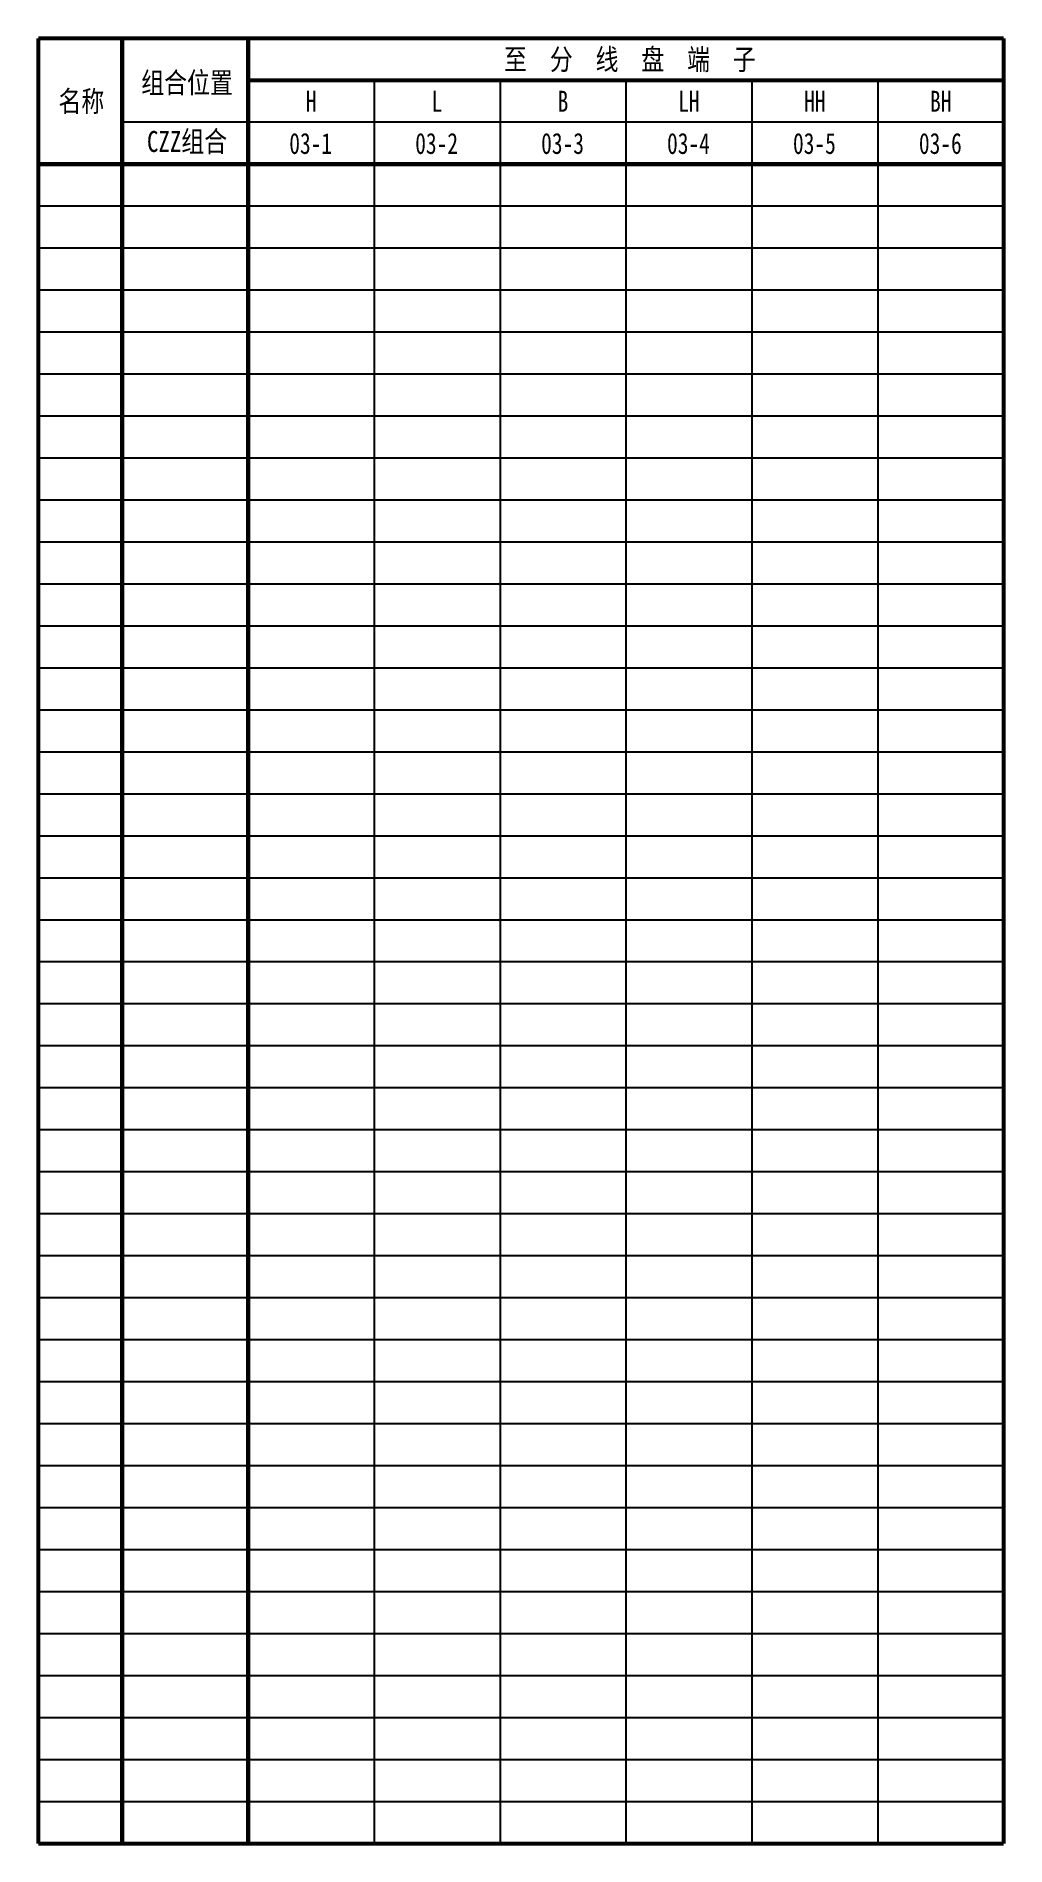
# Model space of a CAD drawing. Header units: inches. Extents: x 0 to 115, y -200 to 15.
import ezdxf
from ezdxf.enums import TextEntityAlignment as Align

# ---------------------------------------------------------------- set-up
doc = ezdxf.new("R2010")
doc.units = ezdxf.units.IN
doc.header["$MEASUREMENT"] = 0
doc.styles.add('CHINESE', font='SimSun.ttf', dxfattribs={"width": 0.9})
doc.styles.add('ITALICC', font='txt', dxfattribs={"width": 0.75})

msp = doc.modelspace()

# ---------------------------------------------------------------- linework, layer by layer
at = {"color": 0}
for p, q in [((40, 10), (40, -200)), ((55, 10), (55, -200)), ((70, 10), (70, -200)), ((85, 10), (85, -200)), ((100, 10), (100, -200)), ((115, 5), (10, 5)), ((115, -5), (0, -5)), ((115, -10), (0, -10)), ((115, -15), (0, -15)), ((115, -20), (0, -20)), ((115, -25), (0, -25)), ((115, -30), (0, -30)), ((115, -35), (0, -35)), ((115, -40), (0, -40)), ((115, -45), (0, -45)), ((115, -50), (0, -50)), ((115, -55), (0, -55)), ((115, -60), (0, -60)), ((115, -65), (0, -65)), ((115, -70), (0, -70)), ((115, -75), (0, -75)), ((115, -80), (0, -80)), ((115, -85), (0, -85)), ((115, -90), (0, -90)), ((115, -95), (0, -95)), ((115, -100), (0, -100)), ((115, -105), (0, -105)), ((115, -110), (0, -110)), ((115, -115), (0, -115)), ((115, -120), (0, -120)), ((115, -125), (0, -125)), ((115, -130), (0, -130)), ((115, -135), (0, -135)), ((115, -140), (0, -140)), ((115, -145), (0, -145)), ((115, -150), (0, -150)), ((115, -155), (0, -155)), ((115, -160), (0, -160)), ((115, -165), (0, -165)), ((115, -170), (0, -170)), ((115, -175), (0, -175)), ((115, -180), (0, -180)), ((115, -185), (0, -185)), ((115, -190), (0, -190)), ((115, -195), (0, -195))]:
    msp.add_line(p, q, dxfattribs=at)
at = {"color": 0, "const_width": 0.5}
for points in [[(0, 15), (115, 15)], [(0, -200), (0, 15)], [(10, 15), (10, -200)], [(25, 15), (25, -200)], [(115, 15), (115, -200)], [(25, 10), (115, 10)], [(0, 0), (115, 0)], [(115, -200), (0, -200)]]:
    msp.add_lwpolyline(points, dxfattribs=at)

# ---------------------------------------------------------------- texts
at = {"color": 0, "style": 'CHINESE', "width": 0.8}
for s, p in [('至  分  线  盘  端  子', (70.47, 12.55)), ('组合位置', (17.72, 9.77)), ('名称', (5.13, 7.55)), ('CZZ组合', (17.72, 2.77))]:
    msp.add_text(s, height=2.5, dxfattribs=at).set_placement(p, align=Align.MIDDLE)
at = {"color": 0, "style": 'ITALICC', "width": 0.75}
for s, p in [('H', (32.5, 5.5)), ('L', (47.5, 5.5)), ('B', (62.5, 5.5)), ('LH', (77.5, 5.5)), ('HH', (92.5, 5.5)), ('BH', (107.5, 5.5))]:
    msp.add_text(s, height=2.5, dxfattribs=at).set_placement(p, align=Align.BOTTOM_CENTER)
at = {"color": 3, "style": 'ITALICC', "width": 0.75}
for s, p in [('03-1', (32.45, 2.46)), ('03-2', (47.45, 2.46)), ('03-3', (62.45, 2.46)), ('03-4', (77.45, 2.46)), ('03-5', (92.45, 2.46)), ('03-6', (107.45, 2.46))]:
    msp.add_text(s, height=2.5, dxfattribs=at).set_placement(p, align=Align.MIDDLE)

doc.saveas('drawing.dxf')
